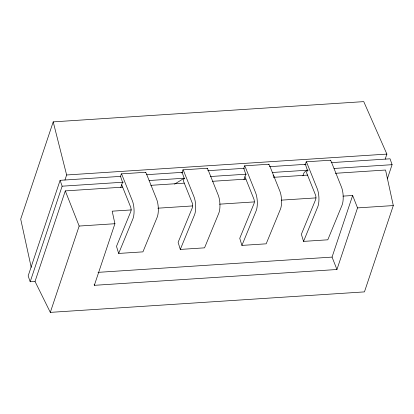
<?xml version="1.0" encoding="UTF-8"?>
<svg xmlns="http://www.w3.org/2000/svg" width="414" height="414" viewBox="0 0 414 414"><rect width="100%" height="100%" fill="white"/><g stroke="black" fill="none" stroke-linecap="round" stroke-linejoin="round"><path stroke-width="0.62" d="M385.201 159.126L386.883 154.096L363.751 101.627L53.209 121.876L20.7 219.125L31.21 267.351M120.898 176.359L60.102 180.323L28.152 275.9L30.186 281.763L35.035 281.448L50.306 312.373L364.444 291.891L393.3 205.572L385.553 170.025L335.392 173.295M30.186 281.763L62.131 186.191L60.102 180.323M64.951 180.007L66.633 174.977L53.209 121.876M35.035 281.448L65.303 190.901L122.534 187.169M50.306 312.373L79.162 226.049L65.303 190.901M121.695 184.779L130.633 207.047A2.991 1.004 86.3 0 1 130.777 211.606L116.494 246.34L118.668 253.44L142.928 251.862L157.185 217.21A11.851 3.969 86.3 0 0 156.606 199.144L146.577 174.159A11.851 3.969 86.3 0 0 145.614 172.281L121.354 173.859L120.51 176.385L122.544 182.248L120.779 187.526M343.004 196.122L352.645 195.496L357.536 207.9L336.944 269.504L94.33 285.324L114.921 223.72L112.189 211.171L131.476 209.914M145.511 172.597L145.614 172.281M182.134 172.369L182.978 169.843L207.238 168.26A11.851 3.969 86.3 0 1 208.201 170.138L218.23 195.129A11.851 3.969 86.3 0 1 218.809 213.189L204.552 247.841L180.292 249.425L178.118 242.325L192.401 207.59A2.991 1.004 86.3 0 0 192.256 203.026L183.319 180.763L184.168 178.232L182.134 172.369L181.177 172.959M207.135 168.576L207.238 168.26M244.943 176.742L253.88 199.01A2.991 1.004 86.3 0 1 254.025 203.569L239.742 238.309L241.916 245.404L266.176 243.825L280.433 209.173A11.851 3.969 86.3 0 0 279.854 191.113L269.824 166.123A11.851 3.969 86.3 0 0 268.862 164.244L244.602 165.823L243.758 168.348L245.792 174.216L243.949 179.717M268.758 164.56L268.862 164.244M305.382 164.332L306.225 161.807L330.486 160.223A11.851 3.969 86.3 0 1 331.448 162.102L341.478 187.092A11.851 3.969 86.3 0 1 342.057 205.153L327.8 239.804L303.54 241.388L301.366 234.288L315.649 199.553A2.991 1.004 86.3 0 0 315.504 194.994L306.567 172.726L307.416 170.195L305.382 164.332L304.709 164.746M302.919 175.831L303.664 173.606A5.159 3.084 -19.1 0 1 305.879 171.142L307.416 170.195M330.382 160.539L330.486 160.223M336.944 269.504L332.054 257.099L352.645 195.496M387.338 178.884L392.084 164.679L390.055 158.81L331.184 162.65M118.668 253.44L132.925 218.789A11.851 3.969 86.3 0 0 132.345 200.728L122.316 175.738A11.851 3.969 86.3 0 0 121.354 173.859M180.292 249.425L194.549 214.773A11.851 3.969 86.3 0 0 193.969 196.712L183.94 171.722A11.851 3.969 86.3 0 0 182.978 169.843M241.916 245.404L256.173 210.757A11.851 3.969 86.3 0 0 255.593 192.691L245.564 167.701A11.851 3.969 86.3 0 0 244.602 165.823M303.54 241.388L317.797 206.736A11.851 3.969 86.3 0 0 317.217 188.675L307.188 163.685A11.851 3.969 86.3 0 0 306.225 161.807M174.568 184.132L184.168 178.232M66.633 174.977L386.883 154.096M146.623 174.682L182.636 172.333M207.714 170.697L244.369 168.312M269.452 166.676L306.106 164.286M62.131 186.191L123.351 182.196M149.133 180.514L184.577 178.206M210.353 176.524L246.444 174.175M272.221 172.493L308.306 170.138M334.088 168.457L392.084 164.679M150.831 185.327L184.271 183.148M212.563 181.301L246.004 179.122M273.659 177.316L307.742 175.096M157.837 208.195L192.557 205.934M219.56 204.174L254.279 201.908M281.282 200.148L316.001 197.887M79.162 226.049L114.921 223.72M357.536 207.9L393.3 205.572M98.025 272.36L332.054 257.099M273.049 175.075L273.25 175.236A5.159 3.084 -19.1 0 1 273.928 177.352M94.159 284.537L94.33 285.324"/></g></svg>
